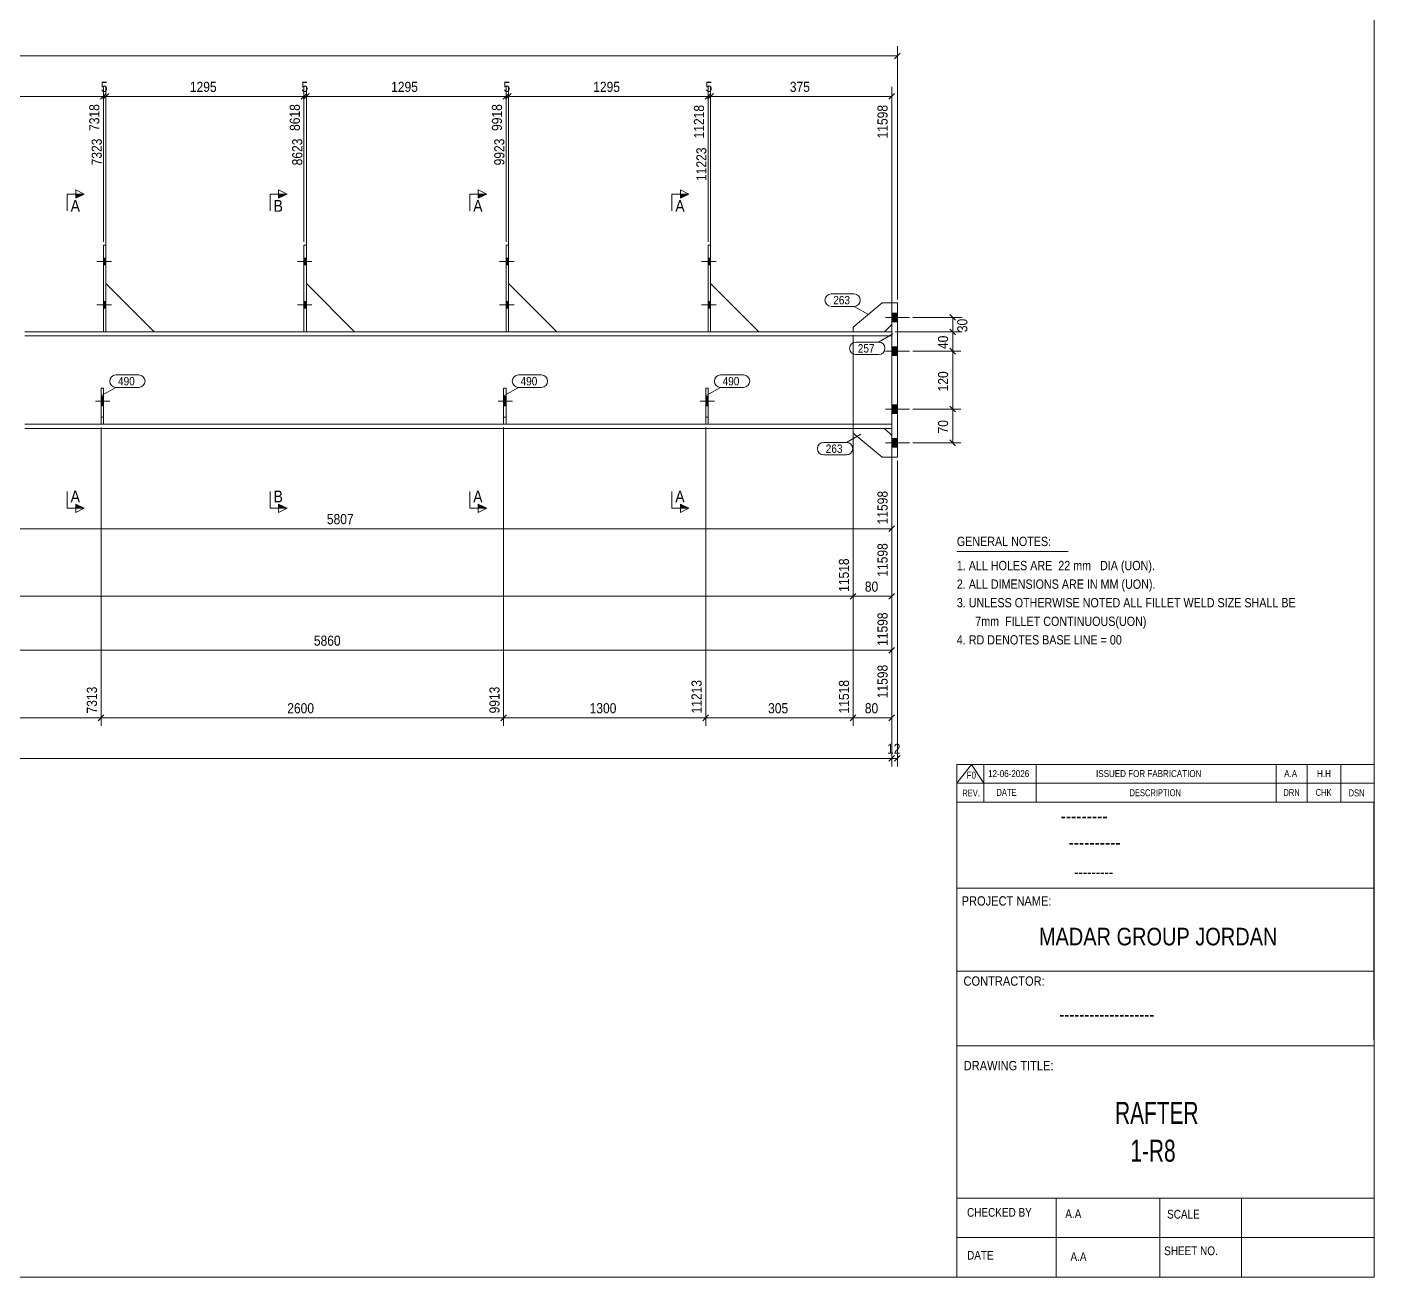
# Model space of a CAD drawing. Header units: millimetres. Extents: x 2 to 825, y 1 to 579.
# Drawn here: x 426.2 to 825, y 5 to 375.2 of the extents above; entities that cross this region are included whole.
import ezdxf

# ---------------------------------------------------------------- set-up
doc = ezdxf.new("R2010")
doc.units = ezdxf.units.MM
doc.linetypes.add('XKITLINE00', pattern=[0])
doc.linetypes.add('XKITLINE01', pattern=[4, 1, -1, 1, -1])
for name, color, linetype, lineweight in [('Bolt', 3, 'Continuous', 0), ('Dimensions', 7, 'Continuous', 0), ('DrawingSheet', 5, 'Continuous', 0), ('OtherObjectType', 7, 'Continuous', 0), ('Part', 2, 'Continuous', 0), ('PartMark', 7, 'Continuous', 0), ('Section', 6, 'Continuous', 0)]:
    doc.layers.add(name, color=color, linetype=linetype, lineweight=lineweight)
doc.styles.add('@ARIAL_UNICODE_MS_BOLD', font='ARIAL.TTF')
doc.styles.add('ARIAL', font='ARIAL.TTF')
doc.styles.add('ARIAL_NARROW', font='ARIALN.TTF')
doc.styles.add('COMIC_SANS_MS_BOLD', font='COMICBD.TTF')
doc.styles.add('SWIS721_EX_BT', font='ARIAL.TTF')
doc.styles.add('SWISSE', font='ARIAL.TTF')

# ---------------------------------------------------------------- blocks, each defined once
blk = doc.blocks.new('*A10')
at = {"layer": 'Bolt'}
blk.add_hatch(color=3, dxfattribs=at).paths.add_polyline_path([(448.88, 262.99), (448.17, 262.99), (448.17, 265.79), (448.88, 265.79)], flags=17)
at = {"layer": 'Bolt', "color": 3, "linetype": 'XKITLINE00', "lineweight": 0}
for p, q in [((450.81, 264.39), (446.53, 264.39)), ((448.88, 265.79), (448.17, 265.79)), ((448.88, 262.99), (448.17, 262.99))]:
    blk.add_line(p, q, dxfattribs=at)
blk = doc.blocks.new('*A11')
at = {"layer": 'Bolt'}
for points in [[(448.88, 306.75), (449.6, 306.75), (449.6, 304.75), (448.88, 304.75)], [(448.88, 306.75), (449.6, 306.75), (449.6, 304.75), (448.88, 304.75)], [(448.88, 293.89), (449.6, 293.89), (449.6, 291.89), (448.88, 291.89)], [(448.88, 293.89), (449.6, 293.89), (449.6, 291.89), (448.88, 291.89)]]:
    blk.add_hatch(color=3, dxfattribs=at).paths.add_polyline_path(points, flags=17)
at = {"layer": 'Bolt', "color": 3, "linetype": 'XKITLINE00', "lineweight": 0}
for p, q in [((451.26, 305.75), (446.97, 305.75)), ((451.26, 305.75), (446.97, 305.75)), ((449.6, 306.75), (448.88, 306.75)), ((449.6, 306.75), (448.88, 306.75)), ((449.6, 304.75), (448.88, 304.75)), ((449.6, 304.75), (448.88, 304.75)), ((451.26, 292.89), (446.97, 292.89)), ((451.26, 292.89), (446.97, 292.89)), ((449.6, 293.89), (448.88, 293.89)), ((449.6, 293.89), (448.88, 293.89)), ((449.6, 291.89), (448.88, 291.89)), ((449.6, 291.89), (448.88, 291.89))]:
    blk.add_line(p, q, dxfattribs=at)
blk = doc.blocks.new('*A12')
at = {"layer": 'Bolt'}
for points in [[(508.24, 306.75), (508.96, 306.75), (508.96, 304.75), (508.24, 304.75)], [(508.24, 306.75), (508.96, 306.75), (508.96, 304.75), (508.24, 304.75)], [(508.24, 293.89), (508.96, 293.89), (508.96, 291.89), (508.24, 291.89)], [(508.24, 293.89), (508.96, 293.89), (508.96, 291.89), (508.24, 291.89)]]:
    blk.add_hatch(color=3, dxfattribs=at).paths.add_polyline_path(points, flags=17)
at = {"layer": 'Bolt', "color": 3, "linetype": 'XKITLINE00', "lineweight": 0}
for p, q in [((510.61, 305.75), (506.33, 305.75)), ((510.61, 305.75), (506.33, 305.75)), ((508.96, 306.75), (508.24, 306.75)), ((508.96, 306.75), (508.24, 306.75)), ((508.96, 304.75), (508.24, 304.75)), ((508.96, 304.75), (508.24, 304.75)), ((510.61, 292.89), (506.33, 292.89)), ((510.61, 292.89), (506.33, 292.89)), ((508.96, 293.89), (508.24, 293.89)), ((508.96, 293.89), (508.24, 293.89)), ((508.96, 291.89), (508.24, 291.89)), ((508.96, 291.89), (508.24, 291.89))]:
    blk.add_line(p, q, dxfattribs=at)
blk = doc.blocks.new('*A13')
at = {"layer": 'Bolt'}
blk.add_hatch(color=3, dxfattribs=at).paths.add_polyline_path([(568.06, 262.99), (567.34, 262.99), (567.34, 265.79), (568.06, 265.79)], flags=17)
at = {"layer": 'Bolt', "color": 3, "linetype": 'XKITLINE00', "lineweight": 0}
for p, q in [((569.98, 264.39), (565.7, 264.39)), ((568.06, 265.79), (567.34, 265.79)), ((568.06, 262.99), (567.34, 262.99))]:
    blk.add_line(p, q, dxfattribs=at)
blk = doc.blocks.new('*A14')
at = {"layer": 'Bolt'}
for points in [[(568.06, 306.75), (568.77, 306.75), (568.77, 304.75), (568.06, 304.75)], [(568.06, 306.75), (568.77, 306.75), (568.77, 304.75), (568.06, 304.75)], [(568.06, 293.89), (568.77, 293.89), (568.77, 291.89), (568.06, 291.89)], [(568.06, 293.89), (568.77, 293.89), (568.77, 291.89), (568.06, 291.89)]]:
    blk.add_hatch(color=3, dxfattribs=at).paths.add_polyline_path(points, flags=17)
at = {"layer": 'Bolt', "color": 3, "linetype": 'XKITLINE00', "lineweight": 0}
for p, q in [((570.43, 305.75), (566.14, 305.75)), ((570.43, 305.75), (566.14, 305.75)), ((568.77, 306.75), (568.06, 306.75)), ((568.77, 306.75), (568.06, 306.75)), ((568.77, 304.75), (568.06, 304.75)), ((568.77, 304.75), (568.06, 304.75)), ((570.43, 292.89), (566.14, 292.89)), ((570.43, 292.89), (566.14, 292.89)), ((568.77, 293.89), (568.06, 293.89)), ((568.77, 293.89), (568.06, 293.89)), ((568.77, 291.89), (568.06, 291.89)), ((568.77, 291.89), (568.06, 291.89))]:
    blk.add_line(p, q, dxfattribs=at)
blk = doc.blocks.new('*A15')
at = {"layer": 'Bolt'}
blk.add_hatch(color=3, dxfattribs=at).paths.add_polyline_path([(627.87, 262.99), (627.16, 262.99), (627.16, 265.79), (627.87, 265.79)], flags=17)
at = {"layer": 'Bolt', "color": 3, "linetype": 'XKITLINE00', "lineweight": 0}
for p, q in [((629.8, 264.39), (625.51, 264.39)), ((627.87, 265.79), (627.16, 265.79)), ((627.87, 262.99), (627.16, 262.99))]:
    blk.add_line(p, q, dxfattribs=at)
blk = doc.blocks.new('*A16')
at = {"layer": 'Bolt'}
for points in [[(627.87, 306.75), (628.58, 306.75), (628.58, 304.75), (627.87, 304.75)], [(627.87, 306.75), (628.58, 306.75), (628.58, 304.75), (627.87, 304.75)], [(627.87, 293.89), (628.58, 293.89), (628.58, 291.89), (627.87, 291.89)], [(627.87, 293.89), (628.58, 293.89), (628.58, 291.89), (627.87, 291.89)]]:
    blk.add_hatch(color=3, dxfattribs=at).paths.add_polyline_path(points, flags=17)
at = {"layer": 'Bolt', "color": 3, "linetype": 'XKITLINE00', "lineweight": 0}
for p, q in [((630.24, 305.75), (625.96, 305.75)), ((630.24, 305.75), (625.96, 305.75)), ((628.58, 306.75), (627.87, 306.75)), ((628.58, 306.75), (627.87, 306.75)), ((628.58, 304.75), (627.87, 304.75)), ((628.58, 304.75), (627.87, 304.75)), ((630.24, 292.89), (625.96, 292.89)), ((630.24, 292.89), (625.96, 292.89)), ((628.58, 293.89), (627.87, 293.89)), ((628.58, 293.89), (627.87, 293.89)), ((628.58, 291.89), (627.87, 291.89)), ((628.58, 291.89), (627.87, 291.89))]:
    blk.add_line(p, q, dxfattribs=at)
blk = doc.blocks.new('*A17')
at = {"layer": 'Bolt'}
for points in [[(683.92, 287.89), (682.21, 287.89), (682.21, 290.46), (683.92, 290.46)], [(683.92, 287.89), (682.21, 287.89), (682.21, 290.46), (683.92, 290.46)], [(683.92, 277.89), (682.21, 277.89), (682.21, 280.46), (683.92, 280.46)], [(683.92, 277.89), (682.21, 277.89), (682.21, 280.46), (683.92, 280.46)], [(683.92, 260.75), (682.21, 260.75), (682.21, 263.32), (683.92, 263.32)], [(683.92, 260.75), (682.21, 260.75), (682.21, 263.32), (683.92, 263.32)], [(683.92, 250.75), (682.21, 250.75), (682.21, 253.32), (683.92, 253.32)], [(683.92, 250.75), (682.21, 250.75), (682.21, 253.32), (683.92, 253.32)]]:
    blk.add_hatch(color=3, dxfattribs=at).paths.add_polyline_path(points, flags=17)
at = {"layer": 'Bolt', "color": 3, "linetype": 'XKITLINE00', "lineweight": 0}
for p, q in [((687.49, 289.18), (680.35, 289.18)), ((687.49, 289.18), (680.35, 289.18)), ((683.92, 290.46), (682.21, 290.46)), ((683.92, 290.46), (682.21, 290.46)), ((683.92, 287.89), (682.21, 287.89)), ((683.92, 287.89), (682.21, 287.89)), ((687.49, 279.18), (680.35, 279.18)), ((687.49, 279.18), (680.35, 279.18)), ((683.92, 280.46), (682.21, 280.46)), ((683.92, 280.46), (682.21, 280.46)), ((683.92, 277.89), (682.21, 277.89)), ((683.92, 277.89), (682.21, 277.89)), ((683.92, 263.32), (682.21, 263.32)), ((683.92, 263.32), (682.21, 263.32)), ((687.49, 262.03), (680.35, 262.03)), ((687.49, 262.03), (680.35, 262.03)), ((683.92, 260.75), (682.21, 260.75)), ((683.92, 260.75), (682.21, 260.75)), ((687.49, 252.03), (680.35, 252.03)), ((687.49, 252.03), (680.35, 252.03)), ((683.92, 253.32), (682.21, 253.32)), ((683.92, 253.32), (682.21, 253.32)), ((683.92, 250.75), (682.21, 250.75)), ((683.92, 250.75), (682.21, 250.75))]:
    blk.add_line(p, q, dxfattribs=at)
blk = doc.blocks.new('*A19')
at = {"layer": 'Part', "color": 2, "linetype": 'XKITLINE00', "lineweight": 0}
for p, q in [((448.88, 284.89), (425.6, 284.89)), ((485.31, 283.68), (425.6, 283.68)), ((485.31, 284.89), (449.6, 284.89)), ((508.24, 284.89), (485.41, 284.89)), ((544.67, 283.68), (485.41, 283.68)), ((544.67, 284.89), (508.96, 284.89)), ((568.06, 284.89), (544.77, 284.89)), ((604.48, 283.68), (544.77, 283.68)), ((604.48, 284.89), (568.77, 284.89)), ((627.87, 284.89), (604.58, 284.89)), ((682.21, 283.68), (604.58, 283.68)), ((682.21, 284.89), (628.58, 284.89)), ((448.17, 257.53), (425.6, 257.53)), ((425.6, 256.32), (485.31, 256.32)), ((485.31, 257.53), (448.88, 257.53)), ((544.67, 257.53), (485.41, 257.53)), ((485.41, 256.32), (544.67, 256.32)), ((567.34, 257.53), (544.77, 257.53)), ((544.77, 256.32), (604.48, 256.32)), ((604.48, 257.53), (568.06, 257.53)), ((627.16, 257.53), (604.58, 257.53)), ((604.58, 256.32), (682.21, 256.32)), ((682.21, 257.53), (627.87, 257.53))]:
    blk.add_line(p, q, dxfattribs=at)
at = {"layer": 'Part', "color": 7, "linetype": 'XKITLINE01', "lineweight": 0}
for p, q in [((449.6, 284.89), (448.88, 284.89)), ((508.96, 284.89), (508.24, 284.89)), ((568.77, 284.89), (568.06, 284.89)), ((628.58, 284.89), (627.87, 284.89)), ((682.21, 256.32), (682.21, 284.89)), ((448.88, 257.53), (448.17, 257.53)), ((568.06, 257.53), (567.34, 257.53)), ((627.87, 257.53), (627.16, 257.53))]:
    blk.add_line(p, q, dxfattribs=at)
blk = doc.blocks.new('*A33')
at = {"layer": 'Part', "color": 2, "linetype": 'XKITLINE00', "lineweight": 0}
for p, q in [((448.17, 257.53), (448.17, 268.25)), ((448.17, 268.25), (448.88, 268.25)), ((448.88, 268.25), (448.88, 257.53)), ((448.88, 257.53), (448.17, 257.53))]:
    blk.add_line(p, q, dxfattribs=at)
at = {"layer": 'Part', "color": 7, "linetype": 'XKITLINE01', "lineweight": 0}
blk.add_line((448.17, 259.68), (448.88, 259.68), dxfattribs=at)
blk = doc.blocks.new('*A34')
at = {"layer": 'Part', "color": 2, "linetype": 'XKITLINE00', "lineweight": 0}
blk.add_line((463.88, 284.89), (449.6, 299.18), dxfattribs=at)
at = {"layer": 'Part', "color": 7, "linetype": 'XKITLINE01', "lineweight": 0}
for p, q in [((449.6, 299.18), (449.6, 284.89)), ((449.6, 284.89), (463.88, 284.89))]:
    blk.add_line(p, q, dxfattribs=at)
blk = doc.blocks.new('*A35')
at = {"layer": 'Part', "color": 2, "linetype": 'XKITLINE00', "lineweight": 0}
for p, q in [((449.6, 310.6), (448.88, 310.6)), ((448.88, 310.6), (448.88, 284.89)), ((449.6, 284.89), (449.6, 310.6)), ((448.88, 284.89), (449.6, 284.89))]:
    blk.add_line(p, q, dxfattribs=at)
blk = doc.blocks.new('*A36')
at = {"layer": 'Part', "color": 2, "linetype": 'XKITLINE00', "lineweight": 0}
blk.add_line((523.24, 284.89), (508.96, 299.18), dxfattribs=at)
at = {"layer": 'Part', "color": 7, "linetype": 'XKITLINE01', "lineweight": 0}
for p, q in [((508.96, 299.18), (508.96, 284.89)), ((508.96, 284.89), (523.24, 284.89))]:
    blk.add_line(p, q, dxfattribs=at)
blk = doc.blocks.new('*A37')
at = {"layer": 'Part', "color": 2, "linetype": 'XKITLINE00', "lineweight": 0}
for p, q in [((508.96, 310.6), (508.24, 310.6)), ((508.24, 310.6), (508.24, 284.89)), ((508.96, 284.89), (508.96, 310.6)), ((508.24, 284.89), (508.96, 284.89))]:
    blk.add_line(p, q, dxfattribs=at)
blk = doc.blocks.new('*A38')
at = {"layer": 'Part', "color": 2, "linetype": 'XKITLINE00', "lineweight": 0}
for p, q in [((567.34, 257.53), (567.34, 268.25)), ((567.34, 268.25), (568.06, 268.25)), ((568.06, 268.25), (568.06, 257.53)), ((568.06, 257.53), (567.34, 257.53))]:
    blk.add_line(p, q, dxfattribs=at)
at = {"layer": 'Part', "color": 7, "linetype": 'XKITLINE01', "lineweight": 0}
blk.add_line((567.34, 259.68), (568.06, 259.68), dxfattribs=at)
blk = doc.blocks.new('*A39')
at = {"layer": 'Part', "color": 2, "linetype": 'XKITLINE00', "lineweight": 0}
blk.add_line((583.06, 284.89), (568.77, 299.18), dxfattribs=at)
at = {"layer": 'Part', "color": 7, "linetype": 'XKITLINE01', "lineweight": 0}
for p, q in [((568.77, 299.18), (568.77, 284.89)), ((568.77, 284.89), (583.06, 284.89))]:
    blk.add_line(p, q, dxfattribs=at)
blk = doc.blocks.new('*A40')
at = {"layer": 'Part', "color": 2, "linetype": 'XKITLINE00', "lineweight": 0}
for p, q in [((568.77, 310.6), (568.06, 310.6)), ((568.06, 310.6), (568.06, 284.89)), ((568.77, 284.89), (568.77, 310.6)), ((568.06, 284.89), (568.77, 284.89))]:
    blk.add_line(p, q, dxfattribs=at)
blk = doc.blocks.new('*A41')
at = {"layer": 'Part', "color": 2, "linetype": 'XKITLINE00', "lineweight": 0}
for p, q in [((627.16, 257.53), (627.16, 268.25)), ((627.16, 268.25), (627.87, 268.25)), ((627.87, 268.25), (627.87, 257.53)), ((627.87, 257.53), (627.16, 257.53))]:
    blk.add_line(p, q, dxfattribs=at)
at = {"layer": 'Part', "color": 7, "linetype": 'XKITLINE01', "lineweight": 0}
blk.add_line((627.16, 259.68), (627.87, 259.68), dxfattribs=at)
blk = doc.blocks.new('*A42')
at = {"layer": 'Part', "color": 2, "linetype": 'XKITLINE00', "lineweight": 0}
blk.add_line((642.87, 284.89), (628.58, 299.18), dxfattribs=at)
at = {"layer": 'Part', "color": 7, "linetype": 'XKITLINE01', "lineweight": 0}
for p, q in [((628.58, 299.18), (628.58, 284.89)), ((628.58, 284.89), (642.87, 284.89))]:
    blk.add_line(p, q, dxfattribs=at)
blk = doc.blocks.new('*A43')
at = {"layer": 'Part', "color": 2, "linetype": 'XKITLINE00', "lineweight": 0}
for p, q in [((628.58, 310.6), (627.87, 310.6)), ((627.87, 310.6), (627.87, 284.89)), ((628.58, 284.89), (628.58, 310.6)), ((627.87, 284.89), (628.58, 284.89))]:
    blk.add_line(p, q, dxfattribs=at)
blk = doc.blocks.new('*A44')
at = {"layer": 'Part', "color": 2, "linetype": 'XKITLINE00', "lineweight": 0}
for p, q in [((670.78, 256.32), (670.78, 254.89)), ((682.21, 254.18), (680.06, 256.32)), ((670.78, 254.89), (679.35, 247.75)), ((679.35, 247.75), (682.21, 247.75))]:
    blk.add_line(p, q, dxfattribs=at)
at = {"layer": 'Part', "color": 7, "linetype": 'XKITLINE01', "lineweight": 0}
for p, q in [((680.06, 256.32), (670.78, 256.32)), ((682.21, 247.75), (682.21, 254.18))]:
    blk.add_line(p, q, dxfattribs=at)
blk = doc.blocks.new('*A46')
at = {"layer": 'Part', "color": 2, "linetype": 'XKITLINE00', "lineweight": 0}
for p, q in [((670.78, 286.32), (679.35, 293.46)), ((679.35, 293.46), (682.21, 293.46)), ((670.78, 284.89), (670.78, 286.32)), ((680.06, 284.89), (682.21, 287.03))]:
    blk.add_line(p, q, dxfattribs=at)
at = {"layer": 'Part', "color": 7, "linetype": 'XKITLINE01', "lineweight": 0}
for p, q in [((682.21, 293.46), (682.21, 287.03)), ((670.78, 284.89), (680.06, 284.89))]:
    blk.add_line(p, q, dxfattribs=at)
blk = doc.blocks.new('*A47')
at = {"layer": 'Part', "color": 2, "linetype": 'XKITLINE00', "lineweight": 0}
for p, q in [((682.21, 293.46), (682.21, 247.75)), ((683.92, 293.46), (682.21, 293.46)), ((683.92, 293.46), (683.92, 247.75)), ((682.21, 247.75), (683.92, 247.75))]:
    blk.add_line(p, q, dxfattribs=at)
blk = doc.blocks.new('*A123')
at = {"layer": 'DrawingSheet', "color": 5, "linetype": 'XKITLINE00', "lineweight": 0}
for p, q in [((825, 5), (825, 579)), ((5, 5), (825, 5))]:
    blk.add_line(p, q, dxfattribs=at)
blk = doc.blocks.new('*A125')
at = {"layer": 'OtherObjectType', "color": 7, "linetype": 'XKITLINE00', "lineweight": 0}
blk.add_line((701.5, 219.82), (734.5, 219.82), dxfattribs=at)
at = {"layer": 'OtherObjectType', "color": 7, "style": 'ARIAL_NARROW', "width": 1.008832}
for s, p in [('GENERAL NOTES:', (701.5, 221.47)), ('1. ALL HOLES ARE  22 mm   DIA (UON).', (701.5, 214.32)), ('2. ALL DIMENSIONS ARE IN MM (UON).', (701.5, 208.82)), ('3. UNLESS OTHERWISE NOTED ALL FILLET WELD SIZE SHALL BE', (701.5, 203.32)), ('7mm  FILLET CONTINUOUS(UON)', (706.95, 197.82)), ('4. RD DENOTES BASE LINE = 00', (701.5, 192.32))]:
    blk.add_text(s, height=2.75, dxfattribs=at).set_placement(p)
blk = doc.blocks.new('*A126')
at = {"layer": 'OtherObjectType', "color": 7, "linetype": 'XKITLINE00', "lineweight": 0}
for p, q in [((701.5, 156.76), (825, 156.76)), ((701.5, 151.21), (705.82, 156.76)), ((701.5, 151.21), (701.5, 156.76)), ((705.82, 156.76), (709.53, 151.21)), ((709.53, 151.21), (709.53, 156.76)), ((724.97, 151.21), (724.97, 156.76)), ((795.98, 151.21), (795.98, 156.76)), ((805.24, 151.21), (805.24, 156.76)), ((815.12, 151.21), (815.12, 156.76)), ((825, 151.21), (825, 156.76)), ((701.5, 151.21), (825, 151.21)), ((701.5, 145.65), (701.5, 151.21)), ((705.21, 151.21), (825, 151.21)), ((709.53, 145.65), (709.53, 151.21)), ((724.97, 145.65), (724.97, 151.21)), ((795.98, 145.65), (795.98, 151.21)), ((805.24, 145.65), (805.24, 151.21)), ((815.12, 145.65), (815.12, 151.21)), ((825, 145.65), (825, 151.21))]:
    blk.add_line(p, q, dxfattribs=at)
at = {"layer": 'OtherObjectType', "color": 7, "style": 'ARIAL_NARROW'}
for s, height, width, p in [('F0', 2.058, 1.008832, (704.4, 152.59)), ('12-06-2026', 2.058, 1.008832, (710.76, 153.06)), ('ISSUED FOR FABRICATION', 2.0583, 1.008832, (742.71, 153.06)), ('A.A', 2.058, 1.008832, (798.4, 153.06)), ('H.H', 2.058, 1.008832, (808.13, 153.06)), ('REV.', 2.058, 0.907949, (703.13, 147.31)), ('DATE', 2.058, 0.907949, (713.23, 147.5)), ('DESCRIPTION', 2.0583, 0.907949, (752.61, 147.39)), ('DRN', 2.058, 0.907949, (798.17, 147.47)), ('CHK', 2.058, 0.907949, (807.72, 147.5)), ('DSN', 2.058, 0.907949, (817.47, 147.35))]:
    blk.add_text(s, height=height, dxfattribs=dict(at, width=width)).set_placement(p)
blk = doc.blocks.new('*A128')
at = {"layer": 'OtherObjectType', "color": 2, "linetype": 'XKITLINE00', "lineweight": 0}
for p, q in [((701.5, 145.65), (825, 145.65)), ((701.5, 5), (701.5, 145.64)), ((824.98, 145.64), (825, 5)), ((825, 120.14), (701.5, 120.14)), ((701.5, 95.63), (825, 95.63)), ((825, 73.49), (701.5, 73.49)), ((825, 28.4), (701.5, 28.4)), ((730.94, 28.4), (730.94, 5)), ((761.62, 5), (761.62, 28.4)), ((785.75, 5), (785.75, 28.4)), ((825, 16.7), (701.5, 16.7)), ((825, 5), (701.5, 5))]:
    blk.add_line(p, q, dxfattribs=at)
at = {"layer": 'OtherObjectType', "color": 4, "style": '@ARIAL_UNICODE_MS_BOLD', "width": 0.85}
blk.add_text('---------', height=3.9, dxfattribs=at).set_placement((732.23, 139.59))
at = {"layer": 'OtherObjectType', "color": 7, "style": 'ARIAL', "width": 0.85}
for s, height, p in [('----------', 3.9, (734.56, 131.77)), ('---------', 3.25, (736.21, 123.31))]:
    blk.add_text(s, height=height, dxfattribs=at).set_placement(p)
at = {"layer": 'OtherObjectType', "color": 3, "width": 0.85}
for s, style, p in [('PROJECT NAME:', 'SWIS721_EX_BT', (702.92, 115.01)), ('CONTRACTOR:', 'SWISSE', (703.47, 91.27)), ('DRAWING TITLE:', 'SWIS721_EX_BT', (703.53, 66.24))]:
    blk.add_text(s, height=2.7618, dxfattribs=dict(at, style=style)).set_placement(p)
at = {"layer": 'OtherObjectType', "color": 7, "width": 0.85}
for s, height, p in [('MADAR GROUP JORDAN', 5.2, (725.79, 103.23)), ('CHECKED BY', 2.592, (704.53, 22.86)), ('A.A', 2.592, (733.61, 22.45)), ('SCALE', 2.592, (763.74, 22.33)), ('DATE', 2.592, (704.54, 10.16)), ('A.A', 2.592, (735.14, 9.76)), ('SHEET NO.', 2.592, (762.87, 11.49))]:
    blk.add_text(s, height=height, dxfattribs=at).set_placement(p)
at = {"layer": 'OtherObjectType', "color": 1}
for s, height, style, width, p in [('-------------------', 3.9, 'COMIC_SANS_MS_BOLD', 0.85, (731.87, 80.86)), ('RAFTER', 6.5, 'ARIAL', 0.68, (748.34, 50.37)), ('1-R8', 6.5, 'ARIAL', 0.68, (752.88, 39.17))]:
    blk.add_text(s, height=height, dxfattribs=dict(at, style=style, width=width)).set_placement(p)
blk = doc.blocks.new('*A131')
at = {"layer": 'Dimensions', "color": 7, "linetype": 'XKITLINE00', "lineweight": 0}
for p, q in [((684.77, 367.45), (683.07, 365.76)), ((683.92, 294.46), (683.92, 369.45)), ((41.68, 366.6), (683.92, 366.6))]:
    blk.add_line(p, q, dxfattribs=at)
at = {"layer": 'Dimensions', "color": 3}
blk.add_point((683.92, 366.6), dxfattribs=at)
blk = doc.blocks.new('*A139')
at = {"layer": 'Dimensions', "color": 7, "linetype": 'XKITLINE00', "lineweight": 0}
for p, q in [((682.21, 255.32), (682.21, 156.2)), ((44.27, 158.6), (682.21, 158.6)), ((683.06, 159.45), (681.36, 157.76))]:
    blk.add_line(p, q, dxfattribs=at)
at = {"layer": 'Dimensions', "color": 3}
blk.add_point((682.21, 158.6), dxfattribs=at)
blk = doc.blocks.new('*A140')
at = {"layer": 'Dimensions', "color": 7, "linetype": 'XKITLINE00', "lineweight": 0}
for p, q in [((682.21, 255.32), (682.21, 156.2)), ((683.92, 246.75), (683.92, 156.2)), ((683.06, 159.45), (681.36, 157.76)), ((682.21, 158.6), (683.92, 158.6)), ((684.77, 159.45), (683.07, 157.76))]:
    blk.add_line(p, q, dxfattribs=at)
at = {"layer": 'Dimensions', "color": 3}
for p in [(682.21, 158.6), (683.92, 158.6)]:
    blk.add_point(p, dxfattribs=at)
at = {"layer": 'Dimensions', "color": 3, "style": 'ARIAL', "width": 0.85}
blk.add_text('12', height=3, dxfattribs=at).set_placement((680.84, 159.95))
blk = doc.blocks.new('*A141')
at = {"layer": 'Dimensions', "color": 7, "linetype": 'XKITLINE00', "lineweight": 0}
for p, q in [((670.78, 283.89), (670.78, 168.2)), ((682.21, 255.32), (682.21, 168.2)), ((671.63, 171.45), (669.93, 169.76)), ((670.78, 170.6), (682.21, 170.6)), ((683.06, 171.45), (681.36, 169.76))]:
    blk.add_line(p, q, dxfattribs=at)
at = {"layer": 'Dimensions', "color": 3}
for p in [(670.78, 170.6), (682.21, 170.6)]:
    blk.add_point(p, dxfattribs=at)
at = {"layer": 'Dimensions', "color": 3, "style": 'ARIAL', "width": 0.85}
blk.add_text('11598', height=3, rotation=90.0002, dxfattribs=at).set_placement((681.01, 176.4))
blk.add_text('80', height=3, dxfattribs=at).set_placement((674.27, 171.95))
blk = doc.blocks.new('*A142')
at = {"layer": 'Dimensions', "color": 7, "linetype": 'XKITLINE00', "lineweight": 0}
for p, q in [((349.05, 256.68), (349.05, 188.2)), ((682.21, 255.32), (682.21, 188.2)), ((349.9, 191.45), (348.2, 189.76)), ((683.06, 191.45), (681.36, 189.76)), ((349.05, 190.6), (682.21, 190.6))]:
    blk.add_line(p, q, dxfattribs=at)
at = {"layer": 'Dimensions', "color": 3}
for p in [(349.05, 190.6), (682.21, 190.6)]:
    blk.add_point(p, dxfattribs=at)
at = {"layer": 'Dimensions', "color": 3, "style": 'ARIAL', "width": 0.85}
blk.add_text('11598', height=3, rotation=90.0002, dxfattribs=at).set_placement((681.01, 191.9))
blk.add_text('5860', height=3, dxfattribs=at).set_placement((511.18, 191.95))
blk = doc.blocks.new('*A143')
at = {"layer": 'Dimensions', "color": 7, "linetype": 'XKITLINE00', "lineweight": 0}
for p, q in [((670.78, 283.89), (670.78, 204.2)), ((682.21, 255.32), (682.21, 204.2)), ((671.63, 207.45), (669.93, 205.76)), ((683.06, 207.45), (681.36, 205.76)), ((670.78, 206.6), (682.21, 206.6))]:
    blk.add_line(p, q, dxfattribs=at)
at = {"layer": 'Dimensions', "color": 3}
for p in [(670.78, 206.6), (682.21, 206.6)]:
    blk.add_point(p, dxfattribs=at)
at = {"layer": 'Dimensions', "color": 3, "style": 'ARIAL', "width": 0.85}
blk.add_text('11598', height=3, rotation=90.0002, dxfattribs=at).set_placement((681.01, 212.4))
blk.add_text('80', height=3, dxfattribs=at).set_placement((674.27, 207.95))
blk = doc.blocks.new('*A144')
at = {"layer": 'Dimensions', "color": 7, "linetype": 'XKITLINE00', "lineweight": 0}
for p, q in [((682.21, 255.32), (682.21, 224.2)), ((356.73, 251.85), (356.73, 224.2)), ((357.58, 227.45), (355.88, 225.76)), ((683.06, 227.45), (681.36, 225.76)), ((356.73, 226.6), (682.21, 226.6))]:
    blk.add_line(p, q, dxfattribs=at)
at = {"layer": 'Dimensions', "color": 3}
for p in [(356.73, 226.6), (682.21, 226.6)]:
    blk.add_point(p, dxfattribs=at)
at = {"layer": 'Dimensions', "color": 3, "style": 'ARIAL', "width": 0.85}
blk.add_text('11598', height=3, rotation=90.0002, dxfattribs=at).set_placement((681.01, 227.9))
blk.add_text('5807', height=3, dxfattribs=at).set_placement((515.02, 227.95))
blk = doc.blocks.new('*A152')
at = {"layer": 'Dimensions', "color": 7, "linetype": 'XKITLINE00', "lineweight": 0}
for p, q in [((390.63, 355.45), (388.94, 353.76)), ((389.78, 300.18), (389.78, 357.45)), ((449.73, 355.45), (448.04, 353.76)), ((448.88, 311.6), (448.88, 357.45)), ((389.78, 354.6), (448.88, 354.6))]:
    blk.add_line(p, q, dxfattribs=at)
at = {"layer": 'Dimensions', "color": 3}
for p in [(389.78, 354.6), (448.88, 354.6)]:
    blk.add_point(p, dxfattribs=at)
at = {"layer": 'Dimensions', "color": 3, "style": 'ARIAL', "width": 0.85}
blk.add_text('1295', height=3, dxfattribs=at).set_placement((414.88, 355.95))
blk.add_text('7318', height=3, rotation=90.0002, dxfattribs=at).set_placement((447.68, 344.4))
blk = doc.blocks.new('*A153')
at = {"layer": 'Dimensions', "color": 7, "linetype": 'XKITLINE00', "lineweight": 0}
for p, q in [((449.73, 355.45), (448.04, 353.76)), ((450.45, 355.45), (448.75, 353.76)), ((448.88, 311.6), (448.88, 357.45)), ((449.6, 300.18), (449.6, 357.45)), ((448.88, 354.6), (449.6, 354.6))]:
    blk.add_line(p, q, dxfattribs=at)
at = {"layer": 'Dimensions', "color": 3}
for p in [(448.88, 354.6), (449.6, 354.6)]:
    blk.add_point(p, dxfattribs=at)
at = {"layer": 'Dimensions', "color": 3, "style": 'ARIAL', "width": 0.85}
blk.add_text('5', height=3, dxfattribs=at).set_placement((448.13, 355.95))
blk.add_text('7323', height=3, rotation=90.0002, dxfattribs=at).set_placement((448.4, 334.2))
blk = doc.blocks.new('*A154')
at = {"layer": 'Dimensions', "color": 7, "linetype": 'XKITLINE00', "lineweight": 0}
for p, q in [((450.45, 355.45), (448.75, 353.76)), ((449.6, 300.18), (449.6, 357.45)), ((509.09, 355.45), (507.39, 353.76)), ((508.24, 311.6), (508.24, 357.45)), ((449.6, 354.6), (508.24, 354.6))]:
    blk.add_line(p, q, dxfattribs=at)
at = {"layer": 'Dimensions', "color": 3}
for p in [(449.6, 354.6), (508.24, 354.6)]:
    blk.add_point(p, dxfattribs=at)
at = {"layer": 'Dimensions', "color": 3, "style": 'ARIAL', "width": 0.85}
blk.add_text('1295', height=3, dxfattribs=at).set_placement((474.47, 355.95))
blk.add_text('8618', height=3, rotation=90.0002, dxfattribs=at).set_placement((507.04, 344.4))
blk = doc.blocks.new('*A155')
at = {"layer": 'Dimensions', "color": 7, "linetype": 'XKITLINE00', "lineweight": 0}
for p, q in [((509.09, 355.45), (507.39, 353.76)), ((509.8, 355.45), (508.11, 353.76)), ((508.24, 311.6), (508.24, 357.45)), ((508.96, 300.18), (508.96, 357.45)), ((508.24, 354.6), (508.96, 354.6))]:
    blk.add_line(p, q, dxfattribs=at)
at = {"layer": 'Dimensions', "color": 3}
for p in [(508.24, 354.6), (508.96, 354.6)]:
    blk.add_point(p, dxfattribs=at)
at = {"layer": 'Dimensions', "color": 3, "style": 'ARIAL', "width": 0.85}
blk.add_text('5', height=3, dxfattribs=at).set_placement((507.49, 355.95))
blk.add_text('8623', height=3, rotation=90.0002, dxfattribs=at).set_placement((507.76, 334.2))
blk = doc.blocks.new('*A156')
at = {"layer": 'Dimensions', "color": 7, "linetype": 'XKITLINE00', "lineweight": 0}
for p, q in [((509.8, 355.45), (508.11, 353.76)), ((508.96, 300.18), (508.96, 357.45)), ((568.9, 355.45), (567.21, 353.76)), ((568.06, 311.6), (568.06, 357.45)), ((508.96, 354.6), (568.06, 354.6))]:
    blk.add_line(p, q, dxfattribs=at)
at = {"layer": 'Dimensions', "color": 3}
for p in [(508.96, 354.6), (568.06, 354.6)]:
    blk.add_point(p, dxfattribs=at)
at = {"layer": 'Dimensions', "color": 3, "style": 'ARIAL', "width": 0.85}
blk.add_text('1295', height=3, dxfattribs=at).set_placement((534.05, 355.95))
blk.add_text('9918', height=3, rotation=90.0002, dxfattribs=at).set_placement((566.86, 344.4))
blk = doc.blocks.new('*A157')
at = {"layer": 'Dimensions', "color": 7, "linetype": 'XKITLINE00', "lineweight": 0}
for p, q in [((568.9, 355.45), (567.21, 353.76)), ((569.62, 355.45), (567.92, 353.76)), ((568.06, 311.6), (568.06, 357.45)), ((568.77, 300.18), (568.77, 357.45)), ((568.06, 354.6), (568.77, 354.6))]:
    blk.add_line(p, q, dxfattribs=at)
at = {"layer": 'Dimensions', "color": 3}
for p in [(568.06, 354.6), (568.77, 354.6)]:
    blk.add_point(p, dxfattribs=at)
at = {"layer": 'Dimensions', "color": 3, "style": 'ARIAL', "width": 0.85}
blk.add_text('5', height=3, dxfattribs=at).set_placement((567.3, 355.95))
blk.add_text('9923', height=3, rotation=90.0002, dxfattribs=at).set_placement((567.57, 334.2))
blk = doc.blocks.new('*A158')
at = {"layer": 'Dimensions', "color": 7, "linetype": 'XKITLINE00', "lineweight": 0}
for p, q in [((569.62, 355.45), (567.92, 353.76)), ((568.77, 300.18), (568.77, 357.45)), ((628.72, 355.45), (627.02, 353.76)), ((627.87, 311.6), (627.87, 357.45)), ((568.77, 354.6), (627.87, 354.6))]:
    blk.add_line(p, q, dxfattribs=at)
at = {"layer": 'Dimensions', "color": 3}
for p in [(568.77, 354.6), (627.87, 354.6)]:
    blk.add_point(p, dxfattribs=at)
at = {"layer": 'Dimensions', "color": 3, "style": 'ARIAL', "width": 0.85}
blk.add_text('1295', height=3, dxfattribs=at).set_placement((593.87, 355.95))
blk.add_text('11218', height=3, rotation=90.0002, dxfattribs=at).set_placement((626.67, 342.18))
blk = doc.blocks.new('*A159')
at = {"layer": 'Dimensions', "color": 7, "linetype": 'XKITLINE00', "lineweight": 0}
for p, q in [((628.72, 355.45), (627.02, 353.76)), ((629.43, 355.45), (627.74, 353.76)), ((627.87, 311.6), (627.87, 357.45)), ((628.58, 300.18), (628.58, 357.45)), ((627.87, 354.6), (628.58, 354.6))]:
    blk.add_line(p, q, dxfattribs=at)
at = {"layer": 'Dimensions', "color": 3}
for p in [(627.87, 354.6), (628.58, 354.6)]:
    blk.add_point(p, dxfattribs=at)
at = {"layer": 'Dimensions', "color": 3, "style": 'ARIAL', "width": 0.85}
blk.add_text('5', height=3, dxfattribs=at).set_placement((627.11, 355.95))
blk.add_text('11223', height=3, rotation=90.0002, dxfattribs=at).set_placement((627.38, 329.58))
blk = doc.blocks.new('*A160')
at = {"layer": 'Dimensions', "color": 7, "linetype": 'XKITLINE00', "lineweight": 0}
for p, q in [((629.43, 355.45), (627.74, 353.76)), ((628.58, 300.18), (628.58, 357.45)), ((683.06, 355.45), (681.36, 353.76)), ((682.21, 285.89), (682.21, 357.45)), ((628.58, 354.6), (682.21, 354.6))]:
    blk.add_line(p, q, dxfattribs=at)
at = {"layer": 'Dimensions', "color": 3}
for p in [(628.58, 354.6), (682.21, 354.6)]:
    blk.add_point(p, dxfattribs=at)
at = {"layer": 'Dimensions', "color": 3, "style": 'ARIAL', "width": 0.85}
blk.add_text('375', height=3, dxfattribs=at).set_placement((652.06, 355.95))
blk.add_text('11598', height=3, rotation=90.0002, dxfattribs=at).set_placement((681.01, 342.18))
blk = doc.blocks.new('*A161')
at = {"layer": 'Dimensions', "color": 7, "linetype": 'XKITLINE00', "lineweight": 0}
for p, q in [((688.49, 262.03), (702.67, 262.03)), ((699.42, 262.88), (701.11, 261.18)), ((700.27, 252.03), (700.27, 262.03)), ((688.49, 252.03), (702.67, 252.03)), ((699.42, 252.88), (701.11, 251.18))]:
    blk.add_line(p, q, dxfattribs=at)
at = {"layer": 'Dimensions', "color": 3}
for p in [(700.27, 262.03), (700.27, 252.03)]:
    blk.add_point(p, dxfattribs=at)
at = {"layer": 'Dimensions', "color": 3, "style": 'ARIAL', "width": 0.85}
blk.add_text('70', height=3, rotation=90.0002, dxfattribs=at).set_placement((698.92, 254.81))
blk = doc.blocks.new('*A162')
at = {"layer": 'Dimensions', "color": 7, "linetype": 'XKITLINE00', "lineweight": 0}
for p, q in [((688.49, 279.18), (702.67, 279.18)), ((699.42, 280.02), (701.11, 278.33)), ((700.27, 262.03), (700.27, 279.18)), ((688.49, 262.03), (702.67, 262.03)), ((699.42, 262.88), (701.11, 261.18))]:
    blk.add_line(p, q, dxfattribs=at)
at = {"layer": 'Dimensions', "color": 3}
for p in [(700.27, 279.18), (700.27, 262.03)]:
    blk.add_point(p, dxfattribs=at)
at = {"layer": 'Dimensions', "color": 3, "style": 'ARIAL', "width": 0.85}
blk.add_text('120', height=3, rotation=90.0002, dxfattribs=at).set_placement((698.92, 267.27))
blk = doc.blocks.new('*A163')
at = {"layer": 'Dimensions', "color": 7, "linetype": 'XKITLINE00', "lineweight": 0}
for p, q in [((683.21, 284.89), (702.67, 284.89)), ((699.42, 285.74), (701.11, 284.04)), ((700.27, 279.18), (700.27, 284.89)), ((688.49, 279.18), (702.67, 279.18)), ((699.42, 280.02), (701.11, 278.33))]:
    blk.add_line(p, q, dxfattribs=at)
at = {"layer": 'Dimensions', "color": 3}
for p in [(700.27, 284.89), (700.27, 279.18)]:
    blk.add_point(p, dxfattribs=at)
at = {"layer": 'Dimensions', "color": 3, "style": 'ARIAL', "width": 0.85}
blk.add_text('40', height=3, rotation=90.0002, dxfattribs=at).set_placement((698.92, 279.81))
blk = doc.blocks.new('*A164')
at = {"layer": 'Dimensions', "color": 7, "linetype": 'XKITLINE00', "lineweight": 0}
for p, q in [((688.49, 289.18), (703.12, 289.18)), ((699.42, 290.02), (701.11, 288.33)), ((700.27, 284.89), (700.27, 289.18)), ((683.21, 284.89), (703.12, 284.89)), ((699.42, 285.74), (701.11, 284.04))]:
    blk.add_line(p, q, dxfattribs=at)
at = {"layer": 'Dimensions', "color": 3}
for p in [(700.27, 289.18), (700.27, 284.89)]:
    blk.add_point(p, dxfattribs=at)
at = {"layer": 'Dimensions', "color": 3, "style": 'ARIAL', "width": 0.85}
blk.add_text('30', height=3, rotation=90.0002, dxfattribs=at).set_placement((704.62, 284.81))
blk = doc.blocks.new('*A169')
at = {"layer": 'PartMark', "color": 7, "linetype": 'XKITLINE00', "lineweight": 0}
for p, q in [((682.59, 284.28), (678.35, 281.88)), ((671.59, 281.88), (678.35, 281.88)), ((671.59, 278.18), (678.35, 278.18))]:
    blk.add_line(p, q, dxfattribs=at)
for centre, start, end in [((671.59, 280.03), 90, 270), ((678.35, 280.03), 270, 90)]:
    blk.add_arc(centre, 1.85, start, end, dxfattribs=at)
at = {"layer": 'PartMark', "color": 3, "style": 'ARIAL', "width": 0.85}
blk.add_text('257', height=2.5, dxfattribs=at).set_placement((672.19, 278.78))
blk = doc.blocks.new('*A170')
at = {"layer": 'PartMark', "color": 7, "linetype": 'XKITLINE00', "lineweight": 0}
for p, q in [((664.32, 296.14), (671.08, 296.14)), ((664.32, 292.44), (671.08, 292.44)), ((675.33, 290.05), (671.08, 292.44))]:
    blk.add_line(p, q, dxfattribs=at)
for centre, start, end in [((664.32, 294.29), 90, 270), ((671.08, 294.29), 270, 90)]:
    blk.add_arc(centre, 1.85, start, end, dxfattribs=at)
at = {"layer": 'PartMark', "color": 3, "style": 'ARIAL', "width": 0.85}
blk.add_text('263', height=2.5, dxfattribs=at).set_placement((664.92, 293.04))
blk = doc.blocks.new('*A171')
at = {"layer": 'PartMark', "color": 7, "linetype": 'XKITLINE00', "lineweight": 0}
for p, q in [((662.1, 252.17), (668.86, 252.17)), ((673.11, 254.56), (668.86, 252.17)), ((662.1, 248.47), (668.86, 248.47))]:
    blk.add_line(p, q, dxfattribs=at)
for centre, start, end in [((662.1, 250.32), 90, 270), ((668.86, 250.32), 270, 90)]:
    blk.add_arc(centre, 1.85, start, end, dxfattribs=at)
at = {"layer": 'PartMark', "color": 3, "style": 'ARIAL', "width": 0.85}
blk.add_text('263', height=2.5, dxfattribs=at).set_placement((662.7, 249.07))
blk = doc.blocks.new('*A172')
at = {"layer": 'PartMark', "color": 7, "linetype": 'XKITLINE00', "lineweight": 0}
for p, q in [((631.58, 272.15), (638.35, 272.15)), ((627.34, 266.06), (631.58, 268.45)), ((631.58, 268.45), (638.35, 268.45))]:
    blk.add_line(p, q, dxfattribs=at)
for centre, start, end in [((631.58, 270.3), 90, 270), ((638.35, 270.3), 270, 90)]:
    blk.add_arc(centre, 1.85, start, end, dxfattribs=at)
at = {"layer": 'PartMark', "color": 3, "style": 'ARIAL', "width": 0.85}
blk.add_text('490', height=2.5, dxfattribs=at).set_placement((632.18, 269.05))
blk = doc.blocks.new('*A173')
at = {"layer": 'PartMark', "color": 7, "linetype": 'XKITLINE00', "lineweight": 0}
for p, q in [((571.77, 272.15), (578.53, 272.15)), ((567.53, 266.06), (571.77, 268.45)), ((571.77, 268.45), (578.53, 268.45))]:
    blk.add_line(p, q, dxfattribs=at)
for centre, start, end in [((571.77, 270.3), 90, 270), ((578.53, 270.3), 270, 90)]:
    blk.add_arc(centre, 1.85, start, end, dxfattribs=at)
at = {"layer": 'PartMark', "color": 3, "style": 'ARIAL', "width": 0.85}
blk.add_text('490', height=2.5, dxfattribs=at).set_placement((572.37, 269.05))
blk = doc.blocks.new('*A174')
at = {"layer": 'PartMark', "color": 7, "linetype": 'XKITLINE00', "lineweight": 0}
for p, q in [((452.6, 272.15), (459.36, 272.15)), ((448.35, 266.06), (452.6, 268.45)), ((452.6, 268.45), (459.36, 268.45))]:
    blk.add_line(p, q, dxfattribs=at)
for centre, start, end in [((452.6, 270.3), 90, 270), ((459.36, 270.3), 270, 90)]:
    blk.add_arc(centre, 1.85, start, end, dxfattribs=at)
at = {"layer": 'PartMark', "color": 3, "style": 'ARIAL', "width": 0.85}
blk.add_text('490', height=2.5, dxfattribs=at).set_placement((453.2, 269.05))
blk = doc.blocks.new('*A186')
at = {"layer": 'Section'}
for points in [[(619.66, 325.7), (622.16, 325.7), (619.66, 324.45)], [(619.66, 233.9), (622.16, 232.65), (619.66, 232.65)]]:
    blk.add_hatch(color=3, dxfattribs=at).paths.add_polyline_path(points, flags=17)
at = {"layer": 'Section', "color": 1, "linetype": 'XKITLINE00', "lineweight": 0}
for p, q in [((617.16, 325.7), (617.16, 320.7)), ((617.16, 325.7), (622.16, 325.7)), ((617.16, 232.65), (617.16, 237.65)), ((617.16, 232.65), (622.16, 232.65))]:
    blk.add_line(p, q, dxfattribs=at)
at = {"layer": 'Section', "color": 3, "linetype": 'XKITLINE00', "lineweight": 0}
for p, q in [((619.66, 324.45), (619.66, 326.95)), ((619.66, 326.95), (622.16, 325.7)), ((622.16, 325.7), (619.66, 324.45)), ((622.16, 232.65), (619.66, 233.9)), ((619.66, 233.9), (619.66, 231.4)), ((622.16, 232.65), (619.66, 231.4))]:
    blk.add_line(p, q, dxfattribs=at)
at = {"layer": 'Section', "color": 7, "style": 'ARIAL', "width": 0.85}
for p in [(618.16, 320.45), (618.16, 234.4)]:
    blk.add_text('A', height=3.5, dxfattribs=at).set_placement(p)
blk = doc.blocks.new('*A188')
at = {"layer": 'Section'}
for points in [[(559.84, 325.7), (562.34, 325.7), (559.84, 324.45)], [(559.84, 233.9), (562.34, 232.65), (559.84, 232.65)]]:
    blk.add_hatch(color=3, dxfattribs=at).paths.add_polyline_path(points, flags=17)
at = {"layer": 'Section', "color": 1, "linetype": 'XKITLINE00', "lineweight": 0}
for p, q in [((557.34, 325.7), (557.34, 320.7)), ((557.34, 325.7), (562.34, 325.7)), ((557.34, 232.65), (557.34, 237.65)), ((557.34, 232.65), (562.34, 232.65))]:
    blk.add_line(p, q, dxfattribs=at)
at = {"layer": 'Section', "color": 3, "linetype": 'XKITLINE00', "lineweight": 0}
for p, q in [((559.84, 324.45), (559.84, 326.95)), ((559.84, 326.95), (562.34, 325.7)), ((562.34, 325.7), (559.84, 324.45)), ((562.34, 232.65), (559.84, 233.9)), ((559.84, 233.9), (559.84, 231.4)), ((562.34, 232.65), (559.84, 231.4))]:
    blk.add_line(p, q, dxfattribs=at)
at = {"layer": 'Section', "color": 7, "style": 'ARIAL', "width": 0.85}
for p in [(558.34, 320.45), (558.34, 234.4)]:
    blk.add_text('A', height=3.5, dxfattribs=at).set_placement(p)
blk = doc.blocks.new('*A189')
at = {"layer": 'Section'}
for points in [[(500.74, 325.7), (503.24, 325.7), (500.74, 324.45)], [(500.74, 233.9), (503.24, 232.65), (500.74, 232.65)]]:
    blk.add_hatch(color=3, dxfattribs=at).paths.add_polyline_path(points, flags=17)
at = {"layer": 'Section', "color": 1, "linetype": 'XKITLINE00', "lineweight": 0}
for p, q in [((498.24, 325.7), (498.24, 320.7)), ((498.24, 325.7), (503.24, 325.7)), ((498.24, 232.65), (498.24, 237.65)), ((498.24, 232.65), (503.24, 232.65))]:
    blk.add_line(p, q, dxfattribs=at)
at = {"layer": 'Section', "color": 3, "linetype": 'XKITLINE00', "lineweight": 0}
for p, q in [((500.74, 324.45), (500.74, 326.95)), ((500.74, 326.95), (503.24, 325.7)), ((503.24, 325.7), (500.74, 324.45)), ((503.24, 232.65), (500.74, 233.9)), ((500.74, 233.9), (500.74, 231.4)), ((503.24, 232.65), (500.74, 231.4))]:
    blk.add_line(p, q, dxfattribs=at)
at = {"layer": 'Section', "color": 7, "style": 'ARIAL', "width": 0.85}
for p in [(499.24, 320.45), (499.24, 234.4)]:
    blk.add_text('B', height=3.5, dxfattribs=at).set_placement(p)
blk = doc.blocks.new('*A190')
at = {"layer": 'Section'}
for points in [[(440.67, 325.7), (443.17, 325.7), (440.67, 324.45)], [(440.67, 233.9), (443.17, 232.65), (440.67, 232.65)]]:
    blk.add_hatch(color=3, dxfattribs=at).paths.add_polyline_path(points, flags=17)
at = {"layer": 'Section', "color": 1, "linetype": 'XKITLINE00', "lineweight": 0}
for p, q in [((438.17, 325.7), (438.17, 320.7)), ((438.17, 325.7), (443.17, 325.7)), ((438.17, 232.65), (438.17, 237.65)), ((438.17, 232.65), (443.17, 232.65))]:
    blk.add_line(p, q, dxfattribs=at)
at = {"layer": 'Section', "color": 3, "linetype": 'XKITLINE00', "lineweight": 0}
for p, q in [((440.67, 324.45), (440.67, 326.95)), ((440.67, 326.95), (443.17, 325.7)), ((443.17, 325.7), (440.67, 324.45)), ((443.17, 232.65), (440.67, 233.9)), ((440.67, 233.9), (440.67, 231.4)), ((443.17, 232.65), (440.67, 231.4))]:
    blk.add_line(p, q, dxfattribs=at)
at = {"layer": 'Section', "color": 7, "style": 'ARIAL', "width": 0.85}
for p in [(439.17, 320.45), (439.17, 234.4)]:
    blk.add_text('A', height=3.5, dxfattribs=at).set_placement(p)
blk = doc.blocks.new('*A194')
at = {"layer": 'Dimensions', "color": 7, "linetype": 'XKITLINE00', "lineweight": 0}
for p, q in [((281.79, 256.53), (281.79, 168.2)), ((448.17, 256.53), (448.17, 168.2)), ((282.64, 171.45), (280.94, 169.76)), ((281.79, 170.6), (448.17, 170.6)), ((449.02, 171.45), (447.32, 169.76))]:
    blk.add_line(p, q, dxfattribs=at)
at = {"layer": 'Dimensions', "color": 3}
for p in [(281.79, 170.6), (448.17, 170.6)]:
    blk.add_point(p, dxfattribs=at)
at = {"layer": 'Dimensions', "color": 3, "style": 'ARIAL', "width": 0.85}
blk.add_text('7313', height=3, rotation=90.0002, dxfattribs=at).set_placement((446.97, 171.9))
blk.add_text('2600', height=3, dxfattribs=at).set_placement((360.53, 171.95))
blk = doc.blocks.new('*A195')
at = {"layer": 'Dimensions', "color": 7, "linetype": 'XKITLINE00', "lineweight": 0}
for p, q in [((448.17, 256.53), (448.17, 168.2)), ((567.34, 256.53), (567.34, 168.2)), ((449.02, 171.45), (447.32, 169.76)), ((448.17, 170.6), (567.34, 170.6)), ((568.19, 171.45), (566.49, 169.76))]:
    blk.add_line(p, q, dxfattribs=at)
at = {"layer": 'Dimensions', "color": 3}
for p in [(448.17, 170.6), (567.34, 170.6)]:
    blk.add_point(p, dxfattribs=at)
at = {"layer": 'Dimensions', "color": 3, "style": 'ARIAL', "width": 0.85}
blk.add_text('9913', height=3, rotation=90.0002, dxfattribs=at).set_placement((566.14, 171.9))
blk.add_text('2600', height=3, dxfattribs=at).set_placement((503.3, 171.95))
blk = doc.blocks.new('*A196')
at = {"layer": 'Dimensions', "color": 7, "linetype": 'XKITLINE00', "lineweight": 0}
for p, q in [((567.34, 256.53), (567.34, 168.2)), ((627.16, 256.53), (627.16, 168.2)), ((568.19, 171.45), (566.49, 169.76)), ((567.34, 170.6), (627.16, 170.6)), ((628, 171.45), (626.31, 169.76))]:
    blk.add_line(p, q, dxfattribs=at)
at = {"layer": 'Dimensions', "color": 3}
for p in [(567.34, 170.6), (627.16, 170.6)]:
    blk.add_point(p, dxfattribs=at)
at = {"layer": 'Dimensions', "color": 3, "style": 'ARIAL', "width": 0.85}
blk.add_text('11213', height=3, rotation=90.0002, dxfattribs=at).set_placement((625.96, 171.9))
blk.add_text('1300', height=3, dxfattribs=at).set_placement((592.8, 171.95))
blk = doc.blocks.new('*A197')
at = {"layer": 'Dimensions', "color": 7, "linetype": 'XKITLINE00', "lineweight": 0}
for p, q in [((670.78, 283.89), (670.78, 168.2)), ((627.16, 256.53), (627.16, 168.2)), ((628, 171.45), (626.31, 169.76)), ((627.16, 170.6), (670.78, 170.6)), ((671.63, 171.45), (669.93, 169.76))]:
    blk.add_line(p, q, dxfattribs=at)
at = {"layer": 'Dimensions', "color": 3}
for p in [(627.16, 170.6), (670.78, 170.6)]:
    blk.add_point(p, dxfattribs=at)
at = {"layer": 'Dimensions', "color": 3, "style": 'ARIAL', "width": 0.85}
blk.add_text('11518', height=3, rotation=90.0002, dxfattribs=at).set_placement((669.58, 171.9))
blk.add_text('305', height=3, dxfattribs=at).set_placement((645.63, 171.95))
blk = doc.blocks.new('*A199')
at = {"layer": 'Dimensions', "color": 7, "linetype": 'XKITLINE00', "lineweight": 0}
for p, q in [((670.78, 283.89), (670.78, 204.2)), ((671.63, 207.45), (669.93, 205.76)), ((44.27, 206.6), (670.78, 206.6))]:
    blk.add_line(p, q, dxfattribs=at)
at = {"layer": 'Dimensions', "color": 3}
blk.add_point((670.78, 206.6), dxfattribs=at)
at = {"layer": 'Dimensions', "color": 3, "style": 'ARIAL', "width": 0.85}
blk.add_text('11518', height=3, rotation=90.0002, dxfattribs=at).set_placement((669.58, 207.9))

msp = doc.modelspace()

# ---------------------------------------------------------------- block references
at = {"lineweight": 0}
for name in ['*A123', '*A131', '*A152', '*A153', '*A154', '*A155', '*A156', '*A157', '*A158', '*A159', '*A160', '*A190', '*A189', '*A188', '*A186', '*A35', '*A37', '*A40', '*A43', '*A11', '*A12', '*A14', '*A16', '*A34', '*A36', '*A39', '*A42', '*A170', '*A46', '*A47', '*A17', '*A164', '*A199', '*A197', '*A169', '*A141', '*A143', '*A163', '*A162', '*A174', '*A173', '*A172', '*A33', '*A38', '*A41', '*A10', '*A13', '*A15', '*A161', '*A139', '*A194', '*A142', '*A144', '*A195', '*A196', '*A44', '*A140', '*A171', '*A125', '*A126', '*A128']:
    msp.add_blockref(name, (0, 0), dxfattribs=at)
at = {"layer": 'Part', "lineweight": 0}
msp.add_blockref('*A19', (0, 0), dxfattribs=at)

doc.saveas('drawing.dxf')
